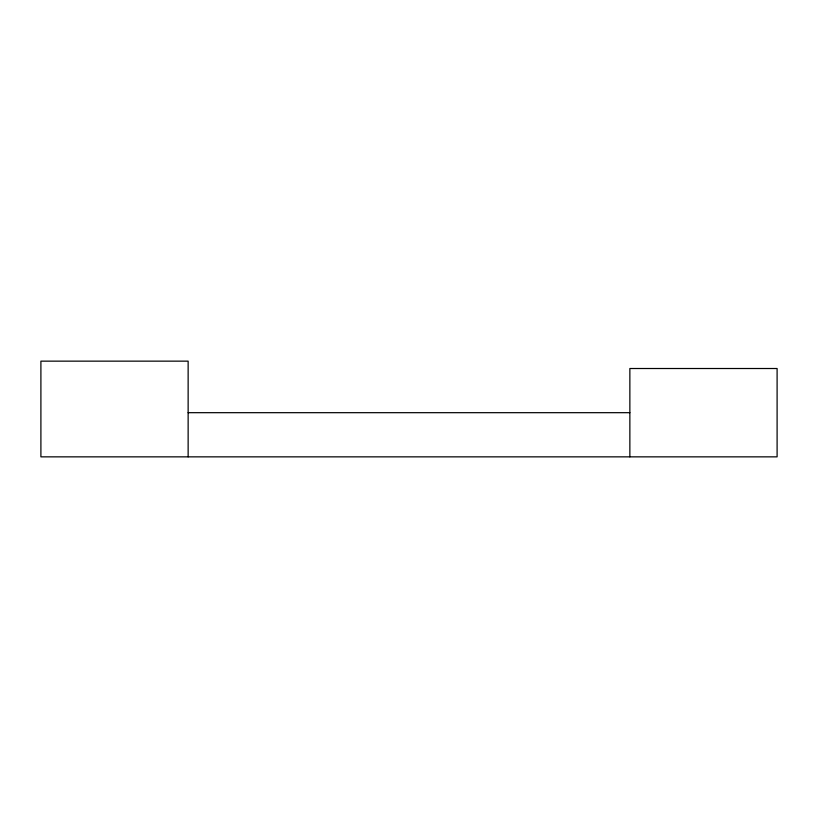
<?xml version="1.0" encoding="UTF-8"?>
<svg xmlns="http://www.w3.org/2000/svg" width="818" height="818" viewBox="0 0 818 818"><rect width="100%" height="100%" fill="white"/><g stroke="black" fill="none" stroke-linecap="round" stroke-linejoin="round"><path stroke-width="1.23" d="M188.14 412.681L629.86 412.681M629.86 456.853L629.86 368.509L777.1 368.509L777.1 456.853L40.9 456.853L40.9 361.147L188.14 361.147L188.14 456.853"/></g></svg>
